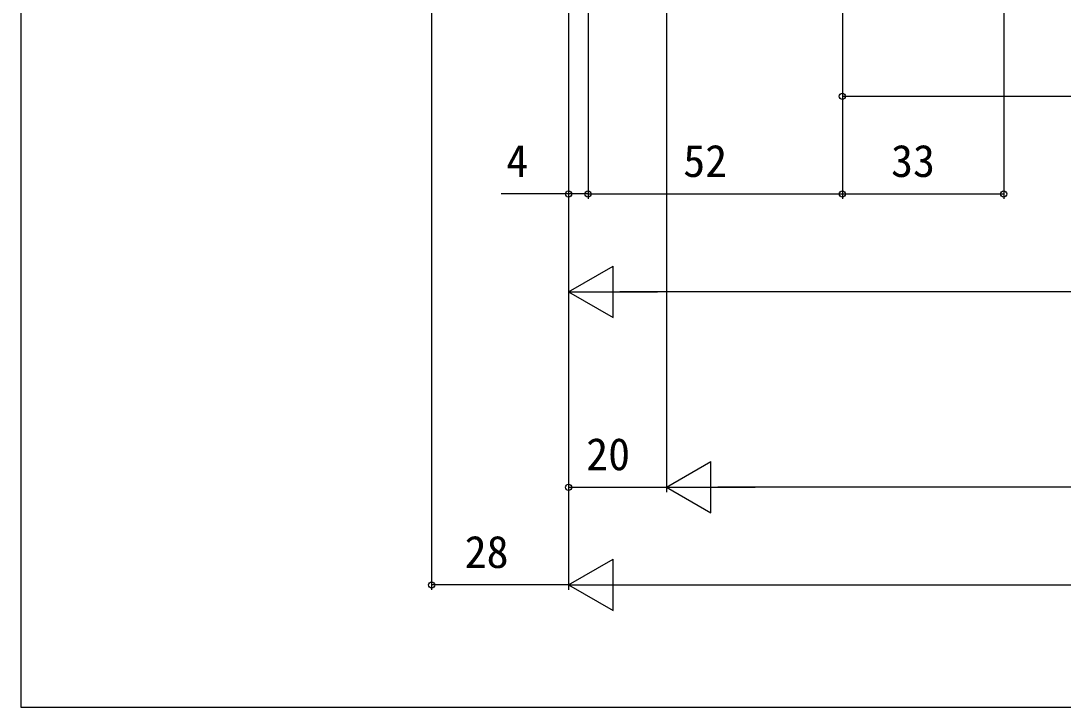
# Model space of a CAD drawing. Units: millimetres, scale not verified. Extents: x -525 to 525, y -783 to 778.
# Drawn here: x -525 to -311.9, y -782.7 to -642.3 of the extents above; entities that cross this region are included whole.
import ezdxf
from ezdxf.enums import TextEntityAlignment as Align

# ---------------------------------------------------------------- set-up
doc = ezdxf.new("R2010")
doc.units = ezdxf.units.MM
doc.header["$LTSCALE"] = 4
doc.layers.add('0-7_YKK_D', color=6, linetype='Continuous')
doc.layers.add('0-8_YKK_ZWAK', color=7, linetype='Continuous')
doc.styles.add('ＭＳ ゴシック', font='')
doc.styles.get('ＭＳ ゴシック').set_extended_font_data('MS Gothic')

msp = doc.modelspace()

# ---------------------------------------------------------------- linework, layer by layer
at = {"layer": '0-7_YKK_D'}
for p, q in [((-441, -431.388), (-441, -758.7)), ((-324, -450.388), (-324, -678.7)), ((-357, -481.388), (-357, -678.7)), ((-357, -481.388), (-357, -678.7)), ((-357, -481.388), (-357, -658.7)), ((-393, -481.888), (-393, -738.7)), ((-393, -481.888), (-393, -738.7)), ((-413, -496.288), (-413, -698.7)), ((-413, -496.288), (-413, -758.7)), ((-413, -496.288), (-413, -738.7)), ((-413, -496.288), (-413, -758.7)), ((-413, -496.288), (-413, -678.7)), ((-409, -496.388), (-409, -678.7)), ((-409, -496.388), (-409, -678.7)), ((-357, -657.7), (-116.053, -657.7)), ((-409, -677.7), (-357, -677.7)), ((-357, -677.7), (-324, -677.7)), ((-413, -697.7), (-403.907, -692.45)), ((-403.907, -702.95), (-403.907, -692.45)), ((-413, -697.7), (-403.907, -702.95)), ((-413, -697.7), (-394.813, -697.7)), ((-70.55, -697.7), (-402.5, -697.7)), ((-393, -737.7), (-383.907, -732.45)), ((-383.907, -742.95), (-383.907, -732.45)), ((-413, -737.7), (-393, -737.7)), ((-393, -737.7), (-383.907, -742.95)), ((-393, -737.7), (-374.813, -737.7)), ((382.5, -737.7), (-382.5, -737.7)), ((-413, -757.7), (-403.907, -752.45)), ((-403.907, -762.95), (-403.907, -752.45)), ((-413, -757.7), (-441, -757.7)), ((-413, -757.7), (-403.907, -762.95)), ((-413, -757.7), (-394.813, -757.7)), ((-402.5, -757.7), (402.5, -757.7))]:
    msp.add_line(p, q, dxfattribs=at)
msp.add_lwpolyline([(-409, -677.7), (-413, -677.7), (-426.776, -677.7)], dxfattribs=at)
for centre in [(-357, -657.7), (-413, -677.7), (-409, -677.7), (-409, -677.7), (-357, -677.7), (-357, -677.7), (-324, -677.7), (-413, -737.7), (-441, -757.7)]:
    msp.add_circle(centre, 0.637, dxfattribs=at)
at = {"layer": '0-8_YKK_ZWAK'}
msp.add_line((-525, 747.3), (-525, -782.7), dxfattribs=at)
msp.add_lwpolyline([(-525, -782.7), (525, -782.7), (525, 747.3)], dxfattribs=at)

# ---------------------------------------------------------------- texts
at = {"layer": '0-7_YKK_D', "style": 'ＭＳ ゴシック'}
for s, p in [('4', (-425.736, -676.2)), ('52', (-389.545, -676.2)), ('33', (-347.045, -676.2)), ('20', (-409.391, -736.2)), ('28', (-434.241, -756.2))]:
    msp.add_text(s, height=6.598, dxfattribs=at).set_placement(p, align=Align.BOTTOM_LEFT)

doc.saveas('drawing.dxf')
